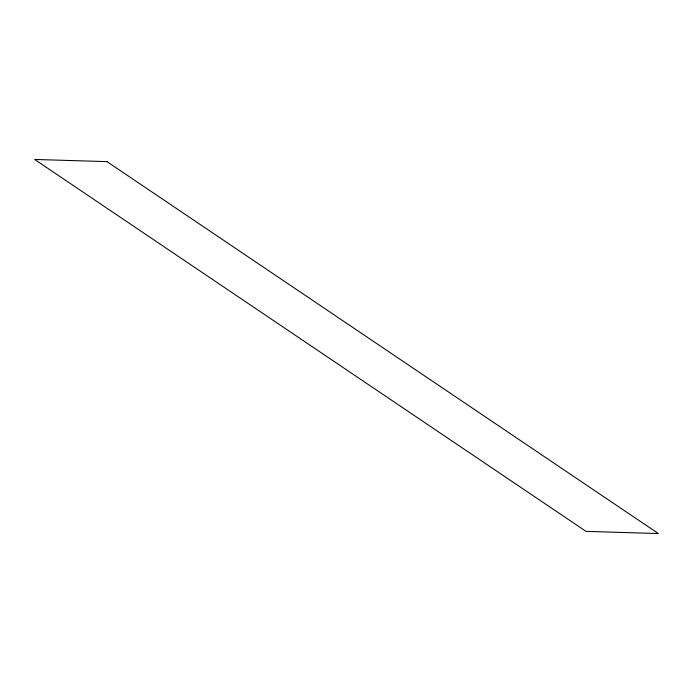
<?xml version="1.0" encoding="UTF-8"?>
<svg xmlns="http://www.w3.org/2000/svg" width="693" height="693" viewBox="0 0 693 693"><rect width="100%" height="100%" fill="white"/><g stroke="black" fill="none" stroke-linecap="round" stroke-linejoin="round"><path stroke-width="1.04" d="M106.991 161.634L34.65 159.451L586.009 531.366L658.35 533.549L106.991 161.634"/></g></svg>
